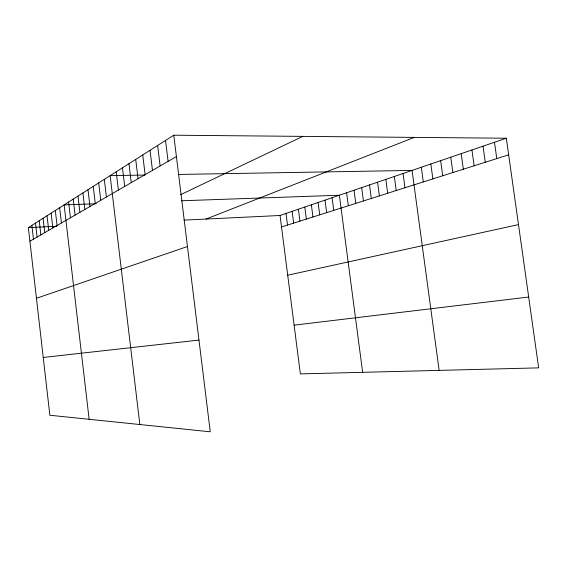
<?xml version="1.0" encoding="UTF-8"?>
<svg xmlns="http://www.w3.org/2000/svg" width="567" height="567" viewBox="0 0 567 567"><rect width="100%" height="100%" fill="white"/><g stroke="black" fill="none" stroke-linecap="round" stroke-linejoin="round"><path stroke-width="0.85" d="M173.778 135.201L210.258 431.799L49.861 415.25L28.35 227.615L173.778 135.201L506.324 138.228L538.65 367.87L300.354 373.901L280.055 215.488L506.324 138.228M29.909 241.202L176.408 156.563M180.575 194.701L302.806 136.378M206.012 219.053L414.3 137.391M36.451 298.285L187.464 246.503M281.53 226.97L508.663 154.819M287.71 275.208L518.486 224.596M294.11 325.16L528.678 297.03M43.234 357.458L198.974 340.08M28.35 227.615L56.75 226.247M183.906 220.116L280.055 215.488M96.34 203.759L64.121 204.885L89.139 419.304M181.646 200.768L339.371 195.232L362.646 372.328M144.783 175.04L110.147 175.635L139.843 424.534M178.456 174.452L412.053 170.419L439.142 370.393M494.495 142.267L496.777 158.597M483.034 146.18L485.274 162.247M471.935 149.971L474.132 165.791M461.184 153.643L463.338 169.221M450.758 157.201L452.87 172.545M440.644 160.652L442.721 175.77M430.835 164.005L432.869 178.896M421.309 167.258L423.301 181.936M403.059 173.488L404.987 187.755M394.32 176.472L396.213 190.54M385.822 179.37L387.679 193.255M377.551 182.198L379.38 195.884M369.507 184.941L371.307 198.45M361.675 187.62L363.44 200.952M354.042 190.221L355.785 203.383M346.614 192.759L348.322 205.75M332.099 197.72L333.757 210.378M325.011 200.137L326.642 212.639M318.101 202.497L319.71 214.843M311.368 204.793L312.949 216.991M304.798 207.04L306.357 219.082M298.384 209.23L299.922 221.13M292.133 211.363L293.642 223.122M286.023 213.447L287.512 225.071M165.529 140.439L168.094 161.361M157.619 145.464L160.121 165.968M150.028 150.29L152.473 170.391M142.728 154.933L145.117 174.636M135.711 159.391L138.05 178.725M128.957 163.679L131.246 182.652M122.458 167.811L124.69 186.437M116.192 171.794L118.383 190.087M104.314 179.342L106.419 196.997M98.686 182.921L100.749 200.271M93.243 186.373L95.263 203.44M87.991 189.718L89.969 206.501M82.902 192.95L84.844 209.464M77.977 196.076L79.89 212.327M73.214 199.109L75.085 215.099M68.593 202.043L70.436 217.785M59.648 207.728L61.427 222.994M55.318 210.477L57.061 225.517M51.115 213.149L52.83 227.955M47.04 215.743L48.727 230.33M43.078 218.252L44.743 232.633M39.236 220.698L40.874 234.866M35.508 223.072L37.11 237.041M31.88 225.375L33.46 239.154"/></g></svg>
